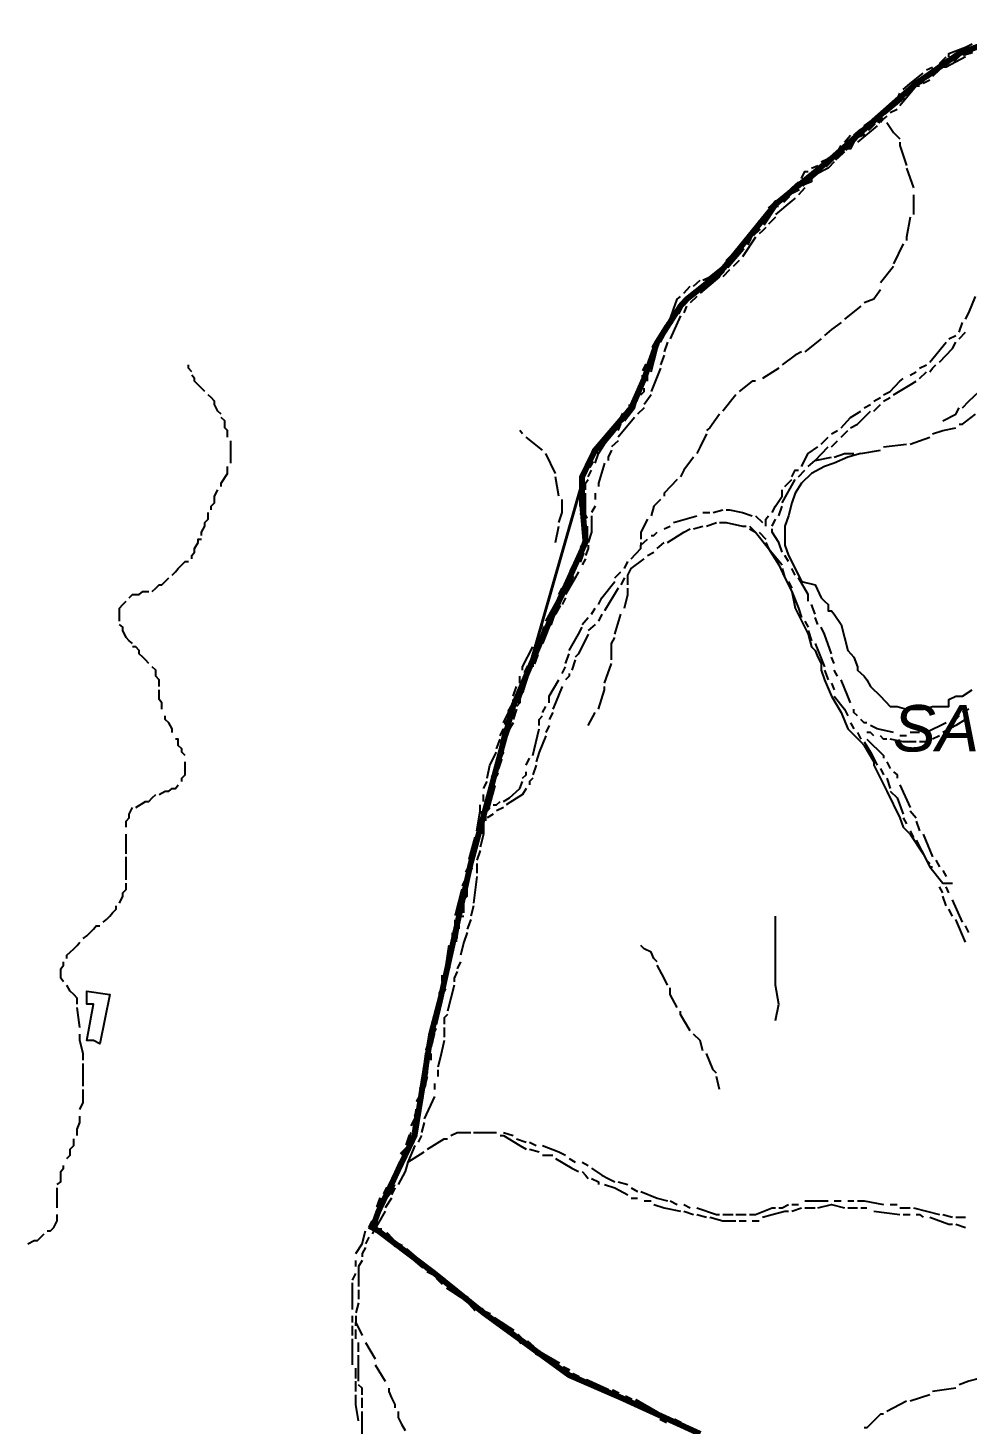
# Model space of a CAD drawing. Header units: millimetres. Extents: x -3588 to 75209, y -3737 to 38254.
# Drawn here: x 18033 to 18421, y 34117 to 34694 of the extents above; entities that cross this region are included whole.
import ezdxf

# ---------------------------------------------------------------- set-up
doc = ezdxf.new("R2010")
doc.units = ezdxf.units.MM
doc.layers.add('P', color=253, linetype='Continuous')
doc.layers.add('T', color=7, linetype='Continuous')

msp = doc.modelspace()

# ---------------------------------------------------------------- linework, layer by layer
at = {"layer": 'P'}
for points, const_width in [([(18310.548, 34113.414), (18277.788, 34128.377), (18256.343, 34137.691), (18221.055, 34163.377), (18200.73, 34179.749), (18177.589, 34197.257), (18175.044, 34198.665), (18176.165, 34200.074), (18176.165, 34201.482), (18177.589, 34205.435), (18192.552, 34236.77), (18199.322, 34278.556), (18203.275, 34293.52), (18215.694, 34349.132), (18233.202, 34414.043), (18245.333, 34442.562), (18258.888, 34472.489), (18263.113, 34481.803), (18261.704, 34498.175), (18261.704, 34508.897), (18267.066, 34519.908), (18282.029, 34537.416), (18287.39, 34549.547), (18292.752, 34564.51), (18302.354, 34579.474), (18304.899, 34582.29), (18318.438, 34593.029), (18341.595, 34621.532), (18364.736, 34640.448), (18375.475, 34650.05), (18399.737, 34671.495), (18417.533, 34683.914), (18443.219, 34693.228)], 2.417), ([(18310.548, 34113.414), (18277.788, 34128.377), (18256.343, 34137.691), (18221.055, 34163.377), (18200.73, 34179.749), (18177.589, 34197.257), (18175.044, 34198.665), (18176.165, 34200.074), (18176.165, 34201.482), (18177.589, 34205.435), (18192.552, 34236.77), (18199.322, 34278.556), (18203.275, 34293.52), (18215.694, 34349.132), (18233.202, 34414.043), (18239.971, 34430.431), (18261.704, 34506.353), (18261.704, 34508.897), (18267.066, 34519.908), (18282.029, 34537.416), (18287.39, 34549.547), (18292.752, 34564.51), (18302.354, 34579.474), (18304.899, 34582.29), (18318.438, 34593.029), (18341.595, 34621.532), (18364.736, 34640.448), (18375.475, 34650.05), (18399.737, 34671.495), (18417.533, 34683.914), (18443.219, 34693.228)], 1.2), ([(18403.978, 34674.328), (18413.292, 34681.097)], 2.417), ([(18414.7, 34681.097), (18417.533, 34683.914)], 2.417), ([(18418.941, 34683.914), (18422.894, 34685.05)], 2.417), ([(18395.8, 34667.542), (18398.616, 34670.375)], 2.417), ([(18399.737, 34671.495), (18402.569, 34672.904)], 2.417), ([(18386.197, 34659.364), (18394.375, 34666.134)], 2.417), ([(18383.653, 34655.411), (18385.061, 34657.94)], 2.417), ([(18379.412, 34652.579), (18382.244, 34655.411)], 2.417), ([(18370.098, 34644.401), (18375.475, 34650.05), (18378.292, 34651.17)], 2.417), ([(18361.92, 34637.615), (18364.736, 34640.448)], 2.417), ([(18365.873, 34640.448), (18368.689, 34643.265)], 2.417), ([(18352.318, 34629.726), (18360.511, 34636.495)], 2.417), ([(18344.412, 34622.94), (18346.956, 34625.485)], 2.417), ([(18348.365, 34626.893), (18351.197, 34628.301)], 2.417), ([(18336.234, 34613.354), (18341.595, 34621.532), (18343.003, 34621.532)], 2.417), ([(18331.993, 34609.401), (18334.825, 34611.929)], 2.417), ([(18329.448, 34605.16), (18330.873, 34607.976)], 2.417), ([(18321.27, 34595.846), (18328.04, 34603.751)], 2.417), ([(18317.317, 34591.605), (18318.438, 34593.029), (18319.862, 34594.437)], 2.417), ([(18313.076, 34589.076), (18315.909, 34591.605)], 2.417), ([(18303.762, 34580.882), (18304.899, 34582.29), (18311.668, 34587.652)], 2.417), ([(18300.946, 34576.641), (18302.354, 34579.474)], 2.417), ([(18291.343, 34561.966), (18292.752, 34564.51), (18296.993, 34571.28)], 2.417), ([(18298.113, 34572.704), (18299.537, 34575.521)], 2.417), ([(18290.223, 34556.316), (18291.343, 34560.557)], 2.417), ([(18287.39, 34552.38), (18288.799, 34555.196)], 2.417), ([(18283.438, 34540.233), (18287.39, 34549.547), (18287.39, 34550.955)], 2.417), ([(18280.621, 34535.992), (18282.029, 34537.416), (18282.029, 34538.824)], 2.417), ([(18269.898, 34522.453), (18276.668, 34530.631)], 2.417), ([(18277.788, 34532.055), (18279.213, 34534.871)], 2.417), ([(18267.066, 34518.5), (18267.066, 34519.908), (18268.474, 34521.316)], 2.417), ([(18264.249, 34513.138), (18265.657, 34515.667)], 2.417), ([(18261.704, 34500.992), (18261.704, 34508.897), (18263.113, 34511.73)], 2.417), ([(18261.704, 34496.767), (18261.704, 34498.175), (18261.704, 34499.583)], 2.417), ([(18263.113, 34491.405), (18261.704, 34494.222)], 2.417), ([(18261.704, 34479.259), (18263.113, 34481.803), (18263.113, 34488.573)], 2.417), ([(18260.296, 34473.897), (18261.704, 34477.85)], 2.417), ([(18252.102, 34457.526), (18257.464, 34468.248)], 2.417), ([(18257.464, 34469.656), (18258.888, 34472.489)], 2.417), ([(18250.694, 34453.573), (18252.102, 34456.117)], 2.417), ([(18248.149, 34447.923), (18249.574, 34452.164)], 2.417), ([(18242.788, 34437.201), (18245.333, 34442.562), (18246.741, 34446.803)], 2.417), ([(18241.38, 34431.84), (18242.788, 34435.793)], 2.417), ([(18238.563, 34427.599), (18239.971, 34430.431)], 2.417), ([(18234.61, 34415.468), (18238.563, 34426.478)], 2.417), ([(18231.778, 34411.515), (18233.202, 34414.043)], 2.417), ([(18227.825, 34393.719), (18230.369, 34404.729)], 2.417), ([(18230.369, 34406.154), (18231.778, 34408.682)], 2.417), ([(18226.416, 34388.358), (18227.825, 34392.598)], 2.417), ([(18225.008, 34384.405), (18226.416, 34386.949)], 2.417), ([(18222.463, 34372.274), (18225.008, 34381.588)], 2.417), ([(18221.055, 34366.624), (18221.055, 34370.865)], 2.417), ([(18219.647, 34361.263), (18219.647, 34365.504)], 2.417), ([(18215.694, 34350.541), (18218.238, 34359.855)], 2.417), ([(18214.285, 34345.179), (18215.694, 34347.708)], 2.417), ([(18212.877, 34339.53), (18214.285, 34342.347)], 2.417), ([(18210.045, 34327.383), (18212.877, 34338.394)], 2.417), ([(18210.045, 34322.022), (18210.045, 34325.975)], 2.417), ([(18208.924, 34316.661), (18208.924, 34320.614)], 2.417), ([(18206.092, 34305.65), (18207.5, 34315.253)], 2.417), ([(18204.683, 34300.289), (18204.683, 34303.106)], 2.417), ([(18203.275, 34294.928), (18204.683, 34297.744)], 2.417), ([(18200.73, 34282.781), (18203.275, 34293.52)], 2.417), ([(18199.322, 34277.42), (18199.322, 34278.556), (18200.73, 34281.373)], 2.417), ([(18197.914, 34271.77), (18199.322, 34276.011)], 2.417), ([(18196.489, 34259.64), (18197.914, 34270.65)], 2.417), ([(18195.369, 34255.687), (18196.489, 34258.231)], 2.417), ([(18193.961, 34250.325), (18195.369, 34252.87)], 2.417), ([(18192.552, 34237.907), (18193.961, 34247.509)], 2.417), ([(18189.72, 34232.545), (18191.128, 34236.77)], 2.417), ([(18187.175, 34228.592), (18189.72, 34231.121)], 2.417), ([(18182.95, 34216.446), (18187.175, 34225.76)], 2.417), ([(18180.406, 34212.221), (18181.814, 34215.037)], 2.417), ([(18177.589, 34206.859), (18178.997, 34210.796)], 2.417), ([(18178.997, 34197.257), (18177.589, 34197.257), (18175.044, 34198.665), (18176.165, 34200.074), (18176.165, 34201.482), (18177.589, 34205.435)], 2.417), ([(18182.95, 34193.304), (18180.406, 34196.121)], 2.417), ([(18187.175, 34190.472), (18184.359, 34191.896)], 2.417), ([(18196.489, 34182.582), (18188.6, 34189.351)], 2.417), ([(18200.73, 34179.749), (18197.914, 34181.157)], 2.417), ([(18204.683, 34175.796), (18202.139, 34178.341)], 2.417), ([(18214.285, 34169.027), (18206.092, 34174.388)], 2.417), ([(18218.238, 34164.786), (18215.694, 34167.618)], 2.417), ([(18223.6, 34162.257), (18221.055, 34163.377), (18219.647, 34164.786)], 2.417), ([(18233.202, 34155.471), (18225.008, 34160.833)], 2.417), ([(18237.139, 34151.246), (18234.61, 34154.063)], 2.417), ([(18241.38, 34148.702), (18238.563, 34151.246)], 2.417), ([(18252.102, 34141.932), (18242.788, 34147.294)], 2.417), ([(18256.343, 34139.1), (18253.527, 34140.508)], 2.417), ([(18260.296, 34136.283), (18257.464, 34137.691)], 2.417), ([(18272.427, 34130.922), (18263.113, 34135.147)], 2.417), ([(18276.668, 34129.497), (18273.851, 34130.922)], 2.417), ([(18282.029, 34126.969), (18279.213, 34128.377)], 2.417), ([(18292.752, 34121.608), (18283.438, 34126.969)], 2.417), ([(18296.993, 34118.775), (18294.176, 34120.183)], 2.417), ([(18302.354, 34117.367), (18299.537, 34118.775)], 2.417)]:
    msp.add_lwpolyline(points, dxfattribs=dict(at, const_width=const_width))
for points in [[(18413.292, 34682.506), (18413.292, 34683.914), (18420.061, 34686.459), (18422.894, 34687.867)], [(18409.339, 34679.689), (18412.171, 34682.506)], [(18420.061, 34682.506), (18412.171, 34678.265), (18410.747, 34678.265)], [(18403.978, 34677.145), (18406.522, 34678.265)], [(18409.339, 34677.145), (18406.522, 34674.328)], [(18401.161, 34670.375), (18399.737, 34670.375), (18392.967, 34662.181)], [(18394.375, 34668.951), (18397.208, 34671.495), (18402.569, 34675.736)], [(18405.386, 34672.904), (18402.569, 34671.495)], [(18391.847, 34664.726), (18392.967, 34667.542)], [(18378.292, 34654.003), (18382.244, 34656.82), (18386.197, 34660.773)], [(18387.606, 34660.773), (18389.014, 34662.181), (18390.422, 34663.589)], [(18391.847, 34660.773), (18389.014, 34659.364)], [(18383.653, 34654.003), (18375.475, 34647.218)], [(18386.197, 34656.82), (18385.061, 34655.411)], [(18387.606, 34657.94), (18386.197, 34656.82)], [(18387.606, 34655.411), (18390.422, 34651.17), (18392.967, 34648.626)], [(18370.098, 34647.218), (18372.642, 34650.05)], [(18374.051, 34647.218), (18372.642, 34644.401), (18371.522, 34644.401)], [(18374.051, 34650.05), (18376.883, 34652.579)], [(18392.967, 34647.218), (18392.967, 34645.809), (18395.8, 34637.615)], [(18360.511, 34639.04), (18363.328, 34640.448), (18367.281, 34643.265), (18368.689, 34645.809)], [(18370.098, 34643.265), (18367.281, 34640.448)], [(18356.559, 34636.495), (18359.087, 34637.615)], [(18365.873, 34639.04), (18363.328, 34636.495), (18357.967, 34633.678)], [(18395.8, 34636.495), (18398.616, 34628.301)], [(18344.412, 34624.076), (18348.365, 34628.301), (18351.197, 34630.846)], [(18352.318, 34632.254), (18353.726, 34635.087), (18355.15, 34635.087)], [(18356.559, 34632.254), (18356.559, 34630.846), (18353.726, 34629.726)], [(18349.773, 34624.076), (18348.365, 34622.94), (18341.595, 34617.291)], [(18353.726, 34628.301), (18351.197, 34625.485)], [(18398.616, 34625.485), (18398.616, 34617.291)], [(18336.234, 34616.17), (18337.642, 34617.291), (18338.762, 34618.715)], [(18338.762, 34620.123), (18340.187, 34621.532), (18341.595, 34622.94), (18343.003, 34622.94)], [(18329.448, 34606.568), (18331.993, 34610.521), (18334.825, 34614.762)], [(18341.595, 34616.17), (18338.762, 34613.354)], [(18397.208, 34616.17), (18395.8, 34607.976), (18395.8, 34606.568)], [(18333.401, 34607.976), (18328.04, 34599.799)], [(18337.642, 34611.929), (18336.234, 34610.521), (18334.825, 34609.401)], [(18321.27, 34598.39), (18324.087, 34601.207)], [(18325.223, 34602.615), (18328.04, 34603.751), (18328.04, 34605.16)], [(18394.375, 34605.16), (18390.422, 34596.966)], [(18311.668, 34590.196), (18314.501, 34591.605), (18321.27, 34596.966)], [(18326.632, 34598.39), (18324.087, 34595.846)], [(18390.422, 34595.846), (18385.061, 34589.076)], [(18307.715, 34587.652), (18310.548, 34590.196)], [(18318.438, 34591.605), (18310.548, 34584.835)], [(18322.679, 34594.437), (18319.862, 34591.605)], [(18303.762, 34584.835), (18306.307, 34587.652)], [(18385.061, 34586.243), (18382.244, 34582.29), (18378.292, 34580.882)], [(18298.113, 34574.113), (18299.537, 34578.066), (18300.946, 34582.29), (18302.354, 34583.427)], [(18304.899, 34579.474), (18303.762, 34576.641)], [(18309.123, 34583.427), (18306.307, 34580.882)], [(18376.883, 34579.474), (18370.098, 34574.113)], [(18420.061, 34574.113), (18421.486, 34576.641), (18424.302, 34583.427)], [(18295.584, 34568.751), (18296.993, 34572.704)], [(18302.354, 34575.521), (18298.113, 34565.919)], [(18368.689, 34572.704), (18364.736, 34569.872), (18361.92, 34567.327)], [(18417.533, 34568.751), (18418.941, 34572.704)], [(18294.176, 34564.51), (18295.584, 34567.327)], [(18413.292, 34565.919), (18416.124, 34567.327)], [(18417.533, 34565.919), (18420.061, 34568.751)], [(18290.223, 34552.38), (18292.752, 34561.966), (18292.752, 34563.102)], [(18296.993, 34564.51), (18295.584, 34560.557)], [(18352.318, 34560.557), (18349.773, 34559.149), (18344.412, 34555.196)], [(18360.511, 34565.919), (18353.726, 34560.557)], [(18405.386, 34556.316), (18412.171, 34564.51)], [(18409.339, 34556.316), (18414.7, 34561.966), (18416.124, 34564.51)], [(18100.515, 34552.38), (18099.107, 34553.788), (18099.107, 34555.196)], [(18295.584, 34559.149), (18294.176, 34555.196)], [(18401.161, 34553.788), (18403.978, 34555.196)], [(18405.386, 34552.38), (18406.522, 34553.788), (18407.93, 34555.196)], [(18105.876, 34544.186), (18104.468, 34545.594), (18103.06, 34547.002), (18101.651, 34548.427), (18101.651, 34549.547), (18100.515, 34550.955)], [(18288.799, 34548.427), (18288.799, 34550.955)], [(18294.176, 34553.788), (18290.223, 34544.186)], [(18343.003, 34553.788), (18336.234, 34549.547)], [(18386.197, 34542.777), (18389.014, 34544.186), (18392.967, 34548.427), (18394.375, 34549.547)], [(18397.208, 34550.955), (18399.737, 34552.38)], [(18401.161, 34549.547), (18403.978, 34552.38)], [(18285.982, 34542.777), (18287.39, 34544.186), (18287.39, 34545.594)], [(18333.401, 34548.427), (18331.993, 34548.427), (18326.632, 34544.186)], [(18390.422, 34542.777), (18397.208, 34547.002), (18399.737, 34548.427)], [(18418.941, 34537.416), (18421.486, 34540.233), (18425.711, 34544.186)], [(18112.662, 34534.871), (18111.254, 34535.992), (18109.829, 34538.824), (18109.829, 34540.233), (18108.421, 34541.641), (18107.301, 34542.777)], [(18279.213, 34532.055), (18283.438, 34537.416), (18284.574, 34541.641)], [(18287.39, 34537.416), (18284.574, 34534.871)], [(18290.223, 34542.777), (18287.39, 34538.824)], [(18325.223, 34542.777), (18319.862, 34535.992)], [(18378.292, 34537.416), (18380.836, 34538.824)], [(18382.244, 34540.233), (18385.061, 34541.641)], [(18382.244, 34535.992), (18383.653, 34537.416), (18385.061, 34538.824)], [(18386.197, 34540.233), (18389.014, 34541.641)], [(18410.747, 34532.055), (18416.124, 34534.871), (18417.533, 34537.416)], [(18115.191, 34525.269), (18115.191, 34526.678), (18115.191, 34528.102), (18114.07, 34529.222), (18114.07, 34532.055), (18112.662, 34533.463)], [(18283.438, 34533.463), (18276.668, 34525.269)], [(18318.438, 34534.871), (18314.501, 34529.222), (18313.076, 34528.102)], [(18368.689, 34529.222), (18372.642, 34533.463), (18376.883, 34535.992)], [(18372.642, 34529.222), (18375.475, 34530.631), (18380.836, 34535.992)], [(18417.533, 34530.631), (18418.941, 34530.631), (18424.302, 34534.871)], [(18237.139, 34526.678), (18236.019, 34528.102)], [(18272.427, 34525.269), (18273.851, 34526.678), (18275.26, 34528.102)], [(18276.668, 34528.102), (18277.788, 34530.631)], [(18313.076, 34526.678), (18310.548, 34521.316), (18309.123, 34518.5)], [(18364.736, 34526.678), (18367.281, 34528.102)], [(18368.689, 34525.269), (18371.522, 34528.102)], [(18406.522, 34526.678), (18410.747, 34528.102), (18416.124, 34529.222)], [(18116.615, 34514.547), (18116.615, 34515.667), (18116.615, 34518.5), (18116.615, 34519.908), (18116.615, 34522.453), (18116.615, 34523.861)], [(18245.333, 34519.908), (18238.563, 34525.269)], [(18267.066, 34514.547), (18268.474, 34518.5), (18271.019, 34522.453)], [(18276.668, 34523.861), (18273.851, 34521.316)], [(18352.318, 34513.138), (18355.15, 34518.5), (18359.087, 34521.316)], [(18357.967, 34515.667), (18363.328, 34521.316)], [(18360.511, 34522.453), (18363.328, 34525.269)], [(18364.736, 34521.316), (18365.873, 34522.453), (18367.281, 34523.861)], [(18386.197, 34521.316), (18395.8, 34522.453)], [(18397.208, 34522.453), (18401.161, 34523.861), (18405.386, 34525.269)], [(18250.694, 34510.306), (18246.741, 34518.5)], [(18271.019, 34514.547), (18268.474, 34506.353), (18268.474, 34504.945)], [(18273.851, 34519.908), (18272.427, 34517.091), (18272.427, 34515.667)], [(18307.715, 34517.091), (18303.762, 34511.73), (18302.354, 34508.897)], [(18376.883, 34518.5), (18371.522, 34517.091), (18365.873, 34514.547), (18361.92, 34513.138), (18356.559, 34510.306), (18352.318, 34506.353), (18349.773, 34502.128), (18348.365, 34498.175), (18346.956, 34492.814), (18345.548, 34488.573)], [(18355.15, 34513.138), (18357.967, 34515.667)], [(18357.967, 34515.667), (18364.736, 34517.091)], [(18365.873, 34517.091), (18370.098, 34518.5), (18374.051, 34518.5)], [(18376.883, 34518.5), (18385.061, 34519.908)], [(18112.662, 34504.945), (18112.662, 34506.353), (18115.191, 34510.306), (18115.191, 34513.138)], [(18252.102, 34500.992), (18250.694, 34508.897)], [(18264.249, 34508.897), (18265.657, 34511.73)], [(18348.365, 34508.897), (18349.773, 34511.73), (18351.197, 34511.73)], [(18351.197, 34508.897), (18353.726, 34511.73)], [(18108.421, 34495.342), (18108.421, 34496.767), (18109.829, 34498.175), (18109.829, 34500.992), (18111.254, 34503.536)], [(18263.113, 34503.536), (18263.113, 34506.353), (18264.249, 34507.777)], [(18300.946, 34507.777), (18295.584, 34502.128), (18295.584, 34500.992)], [(18340.187, 34494.222), (18341.595, 34496.767), (18344.412, 34500.992), (18344.412, 34503.536)], [(18344.412, 34498.175), (18349.773, 34507.777)], [(18345.548, 34504.945), (18348.365, 34507.777)], [(18252.102, 34489.981), (18253.527, 34494.222), (18253.527, 34499.583)], [(18263.113, 34491.405), (18263.113, 34492.814), (18263.113, 34499.583), (18263.113, 34502.128)], [(18267.066, 34502.128), (18267.066, 34499.583)], [(18294.176, 34499.583), (18291.343, 34496.767), (18290.223, 34492.814)], [(18104.468, 34484.62), (18104.468, 34486.028), (18105.876, 34488.573), (18105.876, 34489.981), (18107.301, 34491.405), (18107.301, 34494.222)], [(18265.657, 34492.814), (18265.657, 34486.028), (18264.249, 34481.803)], [(18267.066, 34496.767), (18265.657, 34494.222)], [(18288.799, 34491.405), (18285.982, 34486.028), (18285.982, 34483.212)], [(18299.537, 34489.981), (18309.123, 34492.814)], [(18311.668, 34494.222), (18314.501, 34494.222)], [(18315.909, 34494.222), (18319.862, 34495.342)], [(18321.27, 34495.342), (18322.679, 34495.342), (18328.04, 34494.222), (18331.993, 34492.814)], [(18333.401, 34492.814), (18336.234, 34489.981)], [(18337.642, 34488.573), (18337.642, 34491.405), (18338.762, 34492.814)], [(18340.187, 34488.573), (18341.595, 34491.405)], [(18343.003, 34492.814), (18344.412, 34496.767)], [(18250.694, 34481.803), (18252.102, 34488.573)], [(18263.113, 34486.028), (18263.113, 34489.981)], [(18290.223, 34484.62), (18291.343, 34484.62), (18292.752, 34486.028)], [(18295.584, 34487.452), (18298.113, 34488.573)], [(18296.993, 34481.803), (18303.762, 34486.028), (18306.307, 34487.452)], [(18307.715, 34487.452), (18311.668, 34488.573)], [(18313.076, 34488.573), (18317.317, 34489.981)], [(18318.438, 34489.981), (18321.27, 34489.981), (18328.04, 34488.573), (18329.448, 34488.573)], [(18330.873, 34488.573), (18333.401, 34486.028)], [(18330.873, 34487.452), (18333.401, 34486.028), (18338.762, 34479.259), (18343.003, 34472.489), (18345.548, 34467.128), (18348.365, 34461.478), (18349.773, 34454.693), (18355.15, 34443.97), (18356.559, 34438.609), (18357.967, 34437.201), (18359.087, 34434.368), (18360.511, 34431.84), (18360.511, 34429.007), (18361.92, 34425.054), (18364.736, 34418.284), (18368.689, 34411.515), (18371.522, 34404.729), (18376.883, 34399.368)], [(18334.825, 34486.028), (18337.642, 34483.212)], [(18344.412, 34477.85), (18343.003, 34481.803), (18340.187, 34486.028), (18340.187, 34487.452)], [(18345.548, 34488.573), (18345.548, 34484.62), (18345.548, 34480.667), (18346.956, 34476.442), (18349.773, 34471.081), (18352.318, 34465.703), (18357.967, 34464.295), (18360.511, 34458.934), (18361.92, 34457.526), (18363.328, 34456.117), (18363.328, 34453.573), (18364.736, 34453.573), (18365.873, 34452.164), (18368.689, 34447.923), (18371.522, 34437.201), (18374.051, 34434.368), (18375.475, 34430.431), (18375.475, 34429.007), (18378.292, 34426.478), (18379.412, 34425.054), (18380.836, 34422.237), (18385.061, 34418.284), (18389.014, 34414.043), (18391.847, 34414.043), (18395.8, 34412.923), (18398.616, 34412.923), (18402.569, 34412.923), (18406.522, 34414.043), (18410.747, 34414.043), (18413.292, 34414.043), (18413.292, 34416.876), (18416.124, 34418.284), (18418.941, 34418.284), (18422.894, 34420.829)], [(18100.515, 34475.018), (18100.515, 34476.442), (18101.651, 34477.85), (18101.651, 34479.259), (18103.06, 34481.803), (18103.06, 34483.212), (18104.468, 34483.212)], [(18261.704, 34480.667), (18263.113, 34484.62)], [(18264.249, 34480.667), (18264.249, 34479.259), (18263.113, 34476.442)], [(18282.029, 34475.018), (18285.982, 34479.259), (18285.982, 34480.667)], [(18285.982, 34480.667), (18288.799, 34483.212)], [(18285.982, 34481.803), (18285.982, 34480.667)], [(18292.752, 34479.259), (18295.584, 34481.803)], [(18337.642, 34481.803), (18338.762, 34479.259), (18344.412, 34472.489)], [(18257.464, 34469.656), (18258.888, 34473.897), (18261.704, 34479.259)], [(18263.113, 34475.018), (18261.704, 34472.489)], [(18280.621, 34468.248), (18282.029, 34471.081), (18287.39, 34475.018)], [(18288.799, 34476.442), (18291.343, 34477.85)], [(18346.956, 34473.897), (18345.548, 34476.442)], [(18092.337, 34468.248), (18093.746, 34469.656), (18094.866, 34471.081), (18096.29, 34472.489), (18097.698, 34473.897), (18099.107, 34473.897)], [(18260.296, 34469.656), (18258.888, 34467.128), (18254.935, 34460.342)], [(18254.935, 34464.295), (18256.343, 34468.248)], [(18275.26, 34467.128), (18277.788, 34469.656)], [(18279.213, 34471.081), (18280.621, 34473.897)], [(18280.621, 34464.295), (18280.621, 34468.248)], [(18344.412, 34471.081), (18345.548, 34467.128)], [(18349.773, 34468.248), (18348.365, 34471.081)], [(18084.143, 34461.478), (18085.552, 34462.887), (18086.976, 34464.295), (18088.096, 34464.295), (18089.505, 34465.703), (18090.929, 34467.128)], [(18252.102, 34460.342), (18253.527, 34462.887)], [(18268.474, 34456.117), (18269.898, 34458.934), (18275.26, 34465.703)], [(18276.668, 34462.887), (18271.019, 34453.573)], [(18279.213, 34467.128), (18277.788, 34464.295)], [(18279.213, 34454.693), (18280.621, 34460.342), (18280.621, 34462.887)], [(18346.956, 34465.703), (18348.365, 34462.887)], [(18355.15, 34457.526), (18355.15, 34460.342), (18351.197, 34467.128)], [(18070.604, 34449.332), (18070.604, 34452.164), (18070.604, 34453.573), (18070.604, 34454.693), (18072.012, 34456.117), (18073.421, 34457.526)], [(18074.541, 34458.934), (18075.965, 34460.342), (18078.782, 34460.342), (18080.19, 34461.478), (18081.327, 34461.478), (18082.735, 34461.478)], [(18246.741, 34449.332), (18252.102, 34458.934)], [(18254.935, 34458.934), (18253.527, 34456.117)], [(18348.365, 34461.478), (18351.197, 34454.693), (18352.318, 34450.756)], [(18252.102, 34454.693), (18250.694, 34452.164)], [(18265.657, 34452.164), (18267.066, 34454.693)], [(18269.898, 34452.164), (18268.474, 34449.332)], [(18275.26, 34443.97), (18277.788, 34452.164)], [(18357.967, 34452.164), (18356.559, 34456.117)], [(18075.965, 34440.017), (18074.541, 34441.154), (18073.421, 34442.562), (18072.012, 34445.379), (18072.012, 34446.803), (18070.604, 34447.923)], [(18243.924, 34443.97), (18245.333, 34447.923)], [(18249.574, 34450.756), (18245.333, 34440.017)], [(18256.343, 34437.201), (18260.296, 34443.97), (18261.704, 34446.803)], [(18261.704, 34447.923), (18264.249, 34450.756)], [(18267.066, 34447.923), (18264.249, 34445.379)], [(18353.726, 34449.332), (18355.15, 34446.803)], [(18355.15, 34445.379), (18356.559, 34441.154)], [(18359.087, 34447.923), (18357.967, 34450.756)], [(18364.736, 34435.793), (18361.92, 34443.97), (18360.511, 34446.803)], [(18242.788, 34440.017), (18243.924, 34442.562)], [(18264.249, 34443.97), (18260.296, 34435.793), (18258.888, 34434.368)], [(18273.851, 34433.248), (18273.851, 34440.017), (18275.26, 34442.562)], [(18357.967, 34440.017), (18361.92, 34430.431)], [(18082.735, 34431.84), (18081.327, 34433.248), (18080.19, 34434.368), (18078.782, 34435.793), (18078.782, 34437.201), (18077.374, 34438.609), (18075.965, 34438.609)], [(18237.139, 34429.007), (18237.139, 34430.431), (18241.38, 34438.609)], [(18242.788, 34434.368), (18241.38, 34433.248), (18241.38, 34430.431)], [(18243.924, 34438.609), (18242.788, 34435.793)], [(18254.935, 34431.84), (18256.343, 34435.793)], [(18365.873, 34431.84), (18364.736, 34434.368)], [(18086.976, 34422.237), (18086.976, 34423.646), (18086.976, 34425.054), (18085.552, 34426.478), (18085.552, 34429.007), (18084.143, 34430.431)], [(18239.971, 34429.007), (18237.139, 34419.693)], [(18253.527, 34427.599), (18254.935, 34430.431)], [(18258.888, 34433.248), (18257.464, 34429.007)], [(18271.019, 34423.646), (18273.851, 34431.84)], [(18361.92, 34429.007), (18363.328, 34425.054)], [(18367.281, 34426.478), (18365.873, 34429.007)], [(18233.202, 34418.284), (18234.61, 34422.237)], [(18236.019, 34423.646), (18236.019, 34426.478)], [(18248.149, 34415.468), (18248.149, 34418.284), (18252.102, 34425.054)], [(18253.527, 34422.237), (18250.694, 34415.468), (18249.574, 34412.923)], [(18256.343, 34427.599), (18256.343, 34426.478), (18254.935, 34425.054)], [(18268.474, 34412.923), (18271.019, 34420.829), (18271.019, 34422.237)], [(18364.736, 34423.646), (18365.873, 34420.829)], [(18372.642, 34415.468), (18371.522, 34418.284), (18368.689, 34425.054)], [(18088.096, 34412.923), (18088.096, 34414.043), (18088.096, 34415.468), (18086.976, 34416.876), (18086.976, 34419.693), (18086.976, 34420.829)], [(18229.249, 34407.274), (18233.202, 34415.468), (18233.202, 34416.876)], [(18236.019, 34416.876), (18236.019, 34415.468), (18234.61, 34414.043)], [(18365.873, 34418.284), (18370.098, 34412.923), (18371.522, 34410.107)], [(18234.61, 34412.923), (18233.202, 34408.682)], [(18245.333, 34411.515), (18246.741, 34414.043)], [(18249.574, 34411.515), (18248.149, 34408.682)], [(18264.249, 34406.154), (18267.066, 34411.515)], [(18375.475, 34410.107), (18374.051, 34411.515), (18374.051, 34412.923)], [(18421.486, 34412.923), (18418.941, 34411.515)], [(18092.337, 34403.321), (18092.337, 34404.729), (18090.929, 34407.274), (18089.505, 34408.682), (18089.505, 34410.107)], [(18227.825, 34401.913), (18229.249, 34404.729)], [(18233.202, 34407.274), (18231.778, 34404.729), (18229.249, 34397.96)], [(18241.38, 34393.719), (18243.924, 34404.729)], [(18243.924, 34406.154), (18243.924, 34408.682), (18245.333, 34410.107)], [(18248.149, 34406.154), (18246.741, 34403.321)], [(18372.642, 34407.274), (18374.051, 34404.729)], [(18379.412, 34407.274), (18378.292, 34407.274), (18376.883, 34408.682)], [(18390.422, 34403.321), (18383.653, 34404.729), (18380.836, 34406.154)], [(18412.171, 34407.274), (18403.978, 34403.321), (18402.569, 34403.321)], [(18420.061, 34408.682), (18416.124, 34406.154), (18410.747, 34403.321)], [(18417.533, 34410.107), (18416.124, 34408.682), (18414.7, 34408.682)], [(18097.698, 34393.719), (18096.29, 34395.143), (18096.29, 34396.551), (18094.866, 34397.96), (18094.866, 34400.504), (18093.746, 34400.504)], [(18226.416, 34396.551), (18227.825, 34400.504)], [(18246.741, 34401.913), (18243.924, 34395.143), (18242.788, 34391.19)], [(18375.475, 34403.321), (18376.883, 34400.504)], [(18376.883, 34399.368), (18378.292, 34397.96), (18382.244, 34391.19), (18382.244, 34389.782), (18387.606, 34379.043)], [(18378.292, 34399.368), (18380.836, 34395.143), (18383.653, 34389.782)], [(18382.244, 34401.913), (18380.836, 34403.321), (18379.412, 34403.321)], [(18379.412, 34400.504), (18386.197, 34393.719), (18386.197, 34392.598)], [(18387.606, 34400.504), (18386.197, 34400.504), (18385.061, 34401.913)], [(18399.737, 34399.368), (18394.375, 34399.368), (18389.014, 34400.504)], [(18395.8, 34401.913), (18392.967, 34401.913)], [(18401.161, 34403.321), (18397.208, 34403.321)], [(18405.386, 34399.368), (18401.161, 34399.368)], [(18409.339, 34401.913), (18406.522, 34400.504)], [(18222.463, 34384.405), (18223.6, 34389.782), (18226.416, 34395.143)], [(18229.249, 34395.143), (18227.825, 34392.598)], [(18096.29, 34382.996), (18096.29, 34384.405), (18097.698, 34385.829), (18097.698, 34386.949), (18097.698, 34389.782), (18097.698, 34391.19)], [(18226.416, 34391.19), (18226.416, 34389.782), (18226.416, 34386.949)], [(18238.563, 34389.782), (18239.971, 34392.598)], [(18242.788, 34389.782), (18241.38, 34385.829)], [(18385.061, 34388.358), (18386.197, 34385.829)], [(18387.606, 34391.19), (18389.014, 34388.358)], [(18221.055, 34380.18), (18222.463, 34382.996)], [(18225.008, 34385.829), (18223.6, 34374.818)], [(18229.249, 34374.818), (18231.778, 34376.227), (18236.019, 34380.18), (18237.139, 34382.996)], [(18237.139, 34384.405), (18238.563, 34385.829), (18238.563, 34386.949)], [(18241.38, 34384.405), (18239.971, 34382.996), (18239.971, 34381.588)], [(18387.606, 34384.405), (18389.014, 34380.18)], [(18390.422, 34386.949), (18391.847, 34385.829), (18391.847, 34384.405)], [(18077.374, 34372.274), (18081.327, 34374.818), (18082.735, 34374.818), (18084.143, 34376.227), (18085.552, 34377.635)], [(18086.976, 34377.635), (18089.505, 34379.043), (18090.929, 34379.043), (18092.337, 34380.18), (18093.746, 34380.18), (18094.866, 34381.588)], [(18221.055, 34374.818), (18221.055, 34377.635)], [(18238.563, 34380.18), (18237.139, 34377.635), (18230.369, 34373.394)], [(18387.606, 34379.043), (18392.967, 34368.033)], [(18389.014, 34379.043), (18391.847, 34376.227), (18394.375, 34369.457)], [(18392.967, 34381.588), (18397.208, 34372.274)], [(18073.421, 34364.08), (18073.421, 34366.624), (18074.541, 34368.033), (18074.541, 34369.457), (18075.965, 34372.274)], [(18218.238, 34362.672), (18219.647, 34370.865), (18219.647, 34373.394)], [(18222.463, 34373.394), (18222.463, 34370.865), (18223.6, 34372.274)], [(18225.008, 34373.394), (18226.416, 34373.394), (18227.825, 34374.818)], [(18229.249, 34372.274), (18226.416, 34370.865)], [(18397.208, 34370.865), (18399.737, 34368.033)], [(18221.055, 34366.624), (18221.055, 34361.263), (18219.647, 34355.902)], [(18225.008, 34369.457), (18222.463, 34368.033)], [(18392.967, 34368.033), (18394.375, 34364.08), (18397.208, 34361.263), (18402.569, 34353.069), (18405.386, 34347.708), (18410.747, 34340.939), (18414.7, 34340.939)], [(18394.375, 34368.033), (18395.8, 34365.504)], [(18399.737, 34366.624), (18401.161, 34362.672)], [(18073.421, 34353.069), (18073.421, 34355.902), (18073.421, 34358.719), (18073.421, 34361.263)], [(18216.814, 34357.31), (18218.238, 34359.855), (18218.238, 34361.263)], [(18397.208, 34362.672), (18398.616, 34359.855)], [(18399.737, 34358.719), (18403.978, 34350.541), (18405.386, 34349.132)], [(18402.569, 34361.263), (18406.522, 34351.949)], [(18216.814, 34351.949), (18216.814, 34355.902)], [(18219.647, 34354.494), (18218.238, 34350.541)], [(18073.421, 34342.347), (18073.421, 34346.3), (18073.421, 34347.708), (18073.421, 34351.949)], [(18214.285, 34339.53), (18215.694, 34347.708), (18215.694, 34350.541)], [(18218.238, 34349.132), (18218.238, 34346.3), (18218.238, 34345.179)], [(18405.386, 34347.708), (18406.522, 34347.708)], [(18407.93, 34350.541), (18409.339, 34347.708)], [(18218.238, 34343.755), (18216.814, 34332.745)], [(18410.747, 34346.3), (18412.171, 34343.755)], [(18070.604, 34332.745), (18072.012, 34335.577), (18072.012, 34336.986), (18073.421, 34338.394), (18073.421, 34340.939)], [(18212.877, 34334.169), (18214.285, 34335.577), (18214.285, 34338.394)], [(18410.747, 34336.986), (18409.339, 34339.53)], [(18412.171, 34331.624), (18410.747, 34335.577)], [(18413.292, 34336.986), (18412.171, 34339.53)], [(18063.819, 34324.855), (18065.227, 34325.975), (18066.651, 34327.383), (18067.772, 34328.808), (18069.18, 34330.216), (18069.18, 34331.624)], [(18212.877, 34328.808), (18212.877, 34332.745)], [(18216.814, 34331.624), (18215.694, 34327.383)], [(18414.7, 34327.383), (18413.292, 34330.216)], [(18418.941, 34324.855), (18414.7, 34334.169)], [(18210.045, 34318.069), (18210.045, 34319.205), (18211.453, 34327.383), (18212.877, 34327.383)], [(18215.694, 34325.975), (18214.285, 34322.022)], [(18341.595, 34284.205), (18343.003, 34290.975), (18341.595, 34298.881), (18341.595, 34309.891), (18341.595, 34318.069), (18341.595, 34327.383)], [(18420.061, 34316.661), (18416.124, 34325.975)], [(18055.641, 34318.069), (18057.049, 34319.205), (18059.866, 34322.022), (18061.002, 34323.43), (18062.41, 34323.43)], [(18214.285, 34320.614), (18212.877, 34316.661), (18211.453, 34311.3)], [(18421.486, 34320.614), (18420.061, 34323.43)], [(18048.855, 34309.891), (18048.855, 34311.3), (18050.279, 34312.42), (18051.688, 34313.844), (18053.096, 34315.253), (18054.216, 34316.661)], [(18207.5, 34312.42), (18208.924, 34315.253)], [(18292.752, 34308.483), (18291.343, 34309.891), (18290.223, 34312.42), (18287.39, 34313.844), (18285.982, 34315.253)], [(18047.447, 34300.289), (18046.327, 34301.697), (18046.327, 34304.53), (18046.327, 34305.65), (18047.447, 34307.059), (18047.447, 34308.483)], [(18206.092, 34307.059), (18207.5, 34311.3)], [(18211.453, 34308.483), (18210.045, 34305.65)], [(18296.993, 34298.881), (18295.584, 34301.697), (18292.752, 34307.059)], [(18203.275, 34294.928), (18204.683, 34300.289), (18206.092, 34305.65)], [(18210.045, 34304.53), (18208.924, 34301.697), (18208.924, 34300.289)], [(18053.096, 34290.975), (18053.096, 34293.52), (18051.688, 34294.928), (18050.279, 34296.336), (18048.855, 34298.881)], [(18059.866, 34276.011), (18057.049, 34276.011), (18059.866, 34290.975), (18057.049, 34290.975), (18057.049, 34296.336), (18066.651, 34294.928), (18062.41, 34274.603), (18059.866, 34276.011)], [(18208.924, 34298.881), (18206.092, 34288.158)], [(18300.946, 34289.567), (18298.113, 34294.928), (18298.113, 34297.744)], [(18054.216, 34281.373), (18053.096, 34289.567)], [(18202.139, 34290.975), (18203.275, 34293.52)], [(18200.73, 34285.326), (18202.139, 34288.158)], [(18206.092, 34286.734), (18204.683, 34285.326), (18204.683, 34282.781)], [(18306.307, 34279.964), (18302.354, 34286.734), (18302.354, 34288.158)], [(18054.216, 34276.011), (18054.216, 34278.556)], [(18199.322, 34273.195), (18200.73, 34278.556), (18200.73, 34282.781)], [(18204.683, 34281.373), (18204.683, 34277.42)], [(18311.668, 34271.77), (18310.548, 34276.011), (18307.715, 34278.556)], [(18055.641, 34267.834), (18055.641, 34270.65), (18054.216, 34276.011)], [(18204.683, 34276.011), (18203.275, 34269.242), (18202.139, 34265.001)], [(18055.641, 34257.095), (18055.641, 34258.231), (18055.641, 34259.64), (18055.641, 34261.048), (18055.641, 34263.881), (18055.641, 34265.001), (18055.641, 34266.409)], [(18197.914, 34262.456), (18197.914, 34266.409)], [(18199.322, 34267.834), (18199.322, 34269.242), (18199.322, 34270.65)], [(18317.317, 34262.456), (18315.909, 34263.881), (18313.076, 34270.65)], [(18195.369, 34250.325), (18195.369, 34251.446), (18197.914, 34261.048)], [(18202.139, 34263.881), (18202.139, 34261.048)], [(18318.438, 34255.687), (18317.317, 34261.048)], [(18054.216, 34247.509), (18055.641, 34250.325), (18055.641, 34252.87), (18055.641, 34254.278), (18055.641, 34255.687)], [(18200.73, 34258.231), (18200.73, 34255.687)], [(18200.73, 34252.87), (18196.489, 34243.556)], [(18053.096, 34236.77), (18053.096, 34237.907), (18053.096, 34239.315), (18054.216, 34242.132), (18054.216, 34243.556), (18054.216, 34244.676)], [(18191.128, 34240.723), (18192.552, 34243.556)], [(18192.552, 34244.676), (18193.961, 34248.917)], [(18188.6, 34228.592), (18191.128, 34237.907)], [(18196.489, 34242.132), (18195.369, 34237.907)], [(18207.5, 34236.77), (18210.045, 34237.907), (18215.694, 34237.907)], [(18216.814, 34237.907), (18221.055, 34237.907), (18222.463, 34237.907), (18226.416, 34237.907)], [(18229.249, 34237.907), (18233.202, 34236.77)], [(18048.855, 34227.184), (18050.279, 34228.592), (18050.279, 34231.121), (18051.688, 34232.545), (18051.688, 34233.954), (18051.688, 34235.362)], [(18192.552, 34232.545), (18189.72, 34225.76)], [(18195.369, 34236.77), (18193.961, 34233.954)], [(18197.914, 34231.121), (18204.683, 34235.362), (18206.092, 34235.362)], [(18227.825, 34236.77), (18229.249, 34236.77)], [(18229.249, 34236.77), (18236.019, 34232.545), (18238.563, 34231.121)], [(18234.61, 34235.362), (18238.563, 34233.954)], [(18239.971, 34233.954), (18242.788, 34232.545)], [(18245.333, 34232.545), (18252.102, 34230.001), (18254.935, 34228.592)], [(18187.175, 34223.231), (18187.175, 34227.184)], [(18189.72, 34225.76), (18196.489, 34230.001)], [(18239.971, 34231.121), (18243.924, 34230.001)], [(18245.333, 34228.592), (18249.574, 34228.592)], [(18250.694, 34227.184), (18257.464, 34223.231), (18260.296, 34221.807)], [(18256.343, 34227.184), (18258.888, 34225.76)], [(18044.902, 34216.446), (18046.327, 34217.582), (18046.327, 34220.399), (18046.327, 34221.807), (18047.447, 34223.231), (18047.447, 34224.351)], [(18184.359, 34218.99), (18185.767, 34220.399), (18185.767, 34221.807)], [(18189.72, 34225.76), (18188.6, 34221.807), (18185.767, 34216.446)], [(18261.704, 34225.76), (18264.249, 34224.351)], [(18261.704, 34221.807), (18263.113, 34220.399), (18264.249, 34218.99)], [(18265.657, 34223.231), (18269.898, 34220.399), (18272.427, 34218.99), (18275.26, 34217.582)], [(18044.902, 34206.859), (18044.902, 34208.268), (18044.902, 34210.796), (18044.902, 34212.221), (18044.902, 34215.037)], [(18178.997, 34208.268), (18182.95, 34213.629), (18184.359, 34216.446)], [(18184.359, 34215.037), (18182.95, 34212.221)], [(18265.657, 34218.99), (18268.474, 34217.582), (18268.474, 34216.446)], [(18271.019, 34216.446), (18275.26, 34215.037), (18280.621, 34212.221)], [(18276.668, 34217.582), (18280.621, 34216.446)], [(18282.029, 34215.037), (18284.574, 34213.629)], [(18182.95, 34210.796), (18180.406, 34206.859)], [(18282.029, 34210.796), (18284.574, 34210.796)], [(18285.982, 34213.629), (18292.752, 34210.796), (18296.993, 34209.676)], [(18287.39, 34209.676), (18288.799, 34209.676), (18290.223, 34209.676)], [(18298.113, 34209.676), (18300.946, 34208.268)], [(18353.726, 34209.676), (18361.92, 34209.676), (18363.328, 34209.676)], [(18365.873, 34209.676), (18368.689, 34209.676)], [(18371.522, 34209.676), (18374.051, 34209.676)], [(18375.475, 34209.676), (18378.292, 34209.676), (18386.197, 34208.268)], [(18040.677, 34197.257), (18042.086, 34197.257), (18043.494, 34198.665), (18044.902, 34201.482), (18044.902, 34202.906), (18044.902, 34204.027)], [(18180.406, 34205.435), (18175.044, 34196.121)], [(18176.165, 34202.906), (18177.589, 34206.859)], [(18291.343, 34208.268), (18295.584, 34206.859), (18302.354, 34205.435)], [(18303.762, 34208.268), (18306.307, 34206.859)], [(18303.762, 34205.435), (18307.715, 34204.027)], [(18309.123, 34206.859), (18317.317, 34204.027), (18318.438, 34204.027)], [(18309.123, 34204.027), (18313.076, 34202.906)], [(18314.501, 34202.906), (18319.862, 34201.482), (18325.223, 34201.482)], [(18319.862, 34204.027), (18324.087, 34204.027)], [(18325.223, 34204.027), (18329.448, 34204.027)], [(18330.873, 34204.027), (18333.401, 34204.027), (18340.187, 34206.859), (18341.595, 34206.859)], [(18336.234, 34202.906), (18340.187, 34204.027), (18345.548, 34205.435), (18346.956, 34205.435)], [(18343.003, 34206.859), (18344.412, 34206.859), (18346.956, 34208.268)], [(18348.365, 34208.268), (18351.197, 34208.268)], [(18348.365, 34205.435), (18352.318, 34206.859)], [(18353.726, 34206.859), (18357.967, 34206.859)], [(18359.087, 34206.859), (18364.736, 34208.268), (18370.098, 34206.859)], [(18371.522, 34206.859), (18375.475, 34206.859)], [(18376.883, 34206.859), (18379.412, 34206.859)], [(18382.244, 34205.435), (18392.967, 34204.027)], [(18389.014, 34208.268), (18391.847, 34208.268)], [(18392.967, 34206.859), (18397.208, 34206.859)], [(18394.375, 34204.027), (18397.208, 34204.027)], [(18398.616, 34206.859), (18409.339, 34204.027)], [(18399.737, 34204.027), (18401.161, 34204.027), (18402.569, 34202.906)], [(18405.386, 34202.906), (18413.292, 34200.074), (18414.7, 34200.074)], [(18410.747, 34204.027), (18414.7, 34202.906)], [(18416.124, 34202.906), (18420.061, 34202.906)], [(18168.275, 34187.943), (18170.803, 34191.896), (18172.228, 34197.257)], [(18173.636, 34198.665), (18175.044, 34201.482)], [(18326.632, 34201.482), (18328.04, 34201.482), (18329.448, 34201.482)], [(18331.993, 34201.482), (18333.401, 34201.482), (18334.825, 34201.482)], [(18416.124, 34200.074), (18420.061, 34198.665)], [(18032.771, 34191.896), (18035.316, 34193.304), (18036.724, 34193.304), (18038.133, 34194.713), (18039.541, 34196.121)], [(18173.636, 34194.713), (18172.228, 34191.896)], [(18172.228, 34190.472), (18170.803, 34187.943), (18170.803, 34186.535)], [(18166.85, 34176.932), (18168.275, 34179.749)], [(18168.275, 34182.582), (18168.275, 34183.702), (18168.275, 34185.11)], [(18170.803, 34185.11), (18169.395, 34182.582), (18169.395, 34174.388)], [(18166.85, 34164.786), (18166.85, 34175.796)], [(18169.395, 34172.98), (18169.395, 34169.027)], [(18169.395, 34167.618), (18168.275, 34163.377)], [(18166.85, 34159.424), (18166.85, 34162.257)], [(18166.85, 34154.063), (18166.85, 34156.608), (18166.85, 34158.016)], [(18168.275, 34162.257), (18168.275, 34159.424)], [(18168.275, 34158.016), (18168.275, 34159.424)], [(18168.275, 34159.424), (18170.803, 34154.063)], [(18166.85, 34141.932), (18166.85, 34143.053), (18166.85, 34145.885), (18166.85, 34147.294), (18166.85, 34151.246), (18166.85, 34152.655)], [(18168.275, 34152.655), (18168.275, 34154.063), (18168.275, 34155.471), (18168.275, 34156.608)], [(18169.395, 34147.294), (18169.395, 34151.246)], [(18172.228, 34151.246), (18176.165, 34144.461)], [(18169.395, 34135.147), (18169.395, 34136.283), (18169.395, 34139.1), (18169.395, 34140.508), (18169.395, 34141.932), (18169.395, 34144.461), (18169.395, 34145.885)], [(18168.275, 34136.283), (18168.275, 34139.1), (18168.275, 34140.508)], [(18176.165, 34141.932), (18180.406, 34135.147)], [(18168.275, 34130.922), (18168.275, 34135.147)], [(18170.803, 34129.497), (18170.803, 34132.33), (18169.395, 34133.738)], [(18425.711, 34136.283), (18421.486, 34135.147), (18417.533, 34133.738)], [(18169.395, 34118.775), (18168.275, 34125.561), (18168.275, 34128.377), (18168.275, 34129.497)], [(18170.803, 34124.136), (18170.803, 34125.561), (18170.803, 34128.377)], [(18181.814, 34132.33), (18181.814, 34130.922), (18182.95, 34128.377), (18184.359, 34125.561), (18184.359, 34124.136)], [(18405.386, 34129.497), (18397.208, 34126.969)], [(18416.124, 34132.33), (18406.522, 34130.922)], [(18170.803, 34112.005), (18170.803, 34115.958), (18170.803, 34117.367), (18170.803, 34121.608), (18170.803, 34122.728)], [(18185.767, 34122.728), (18185.767, 34120.183), (18187.175, 34117.367), (18188.6, 34114.822)], [(18395.8, 34126.969), (18387.606, 34122.728)], [(18386.197, 34121.608), (18385.061, 34121.608), (18379.412, 34115.958), (18378.292, 34115.958)]]:
    msp.add_lwpolyline(points, dxfattribs=at)

# ---------------------------------------------------------------- texts
at = {"layer": 'T', "insert": (18390.006, 34414.62), "char_height": 19.20446, "attachment_point": 1}
msp.add_mtext('{\\fArial|b0|i1|c0|p18;SAN SEBASTIAN (I-II ETA}', dxfattribs=at)

doc.saveas('drawing.dxf')
